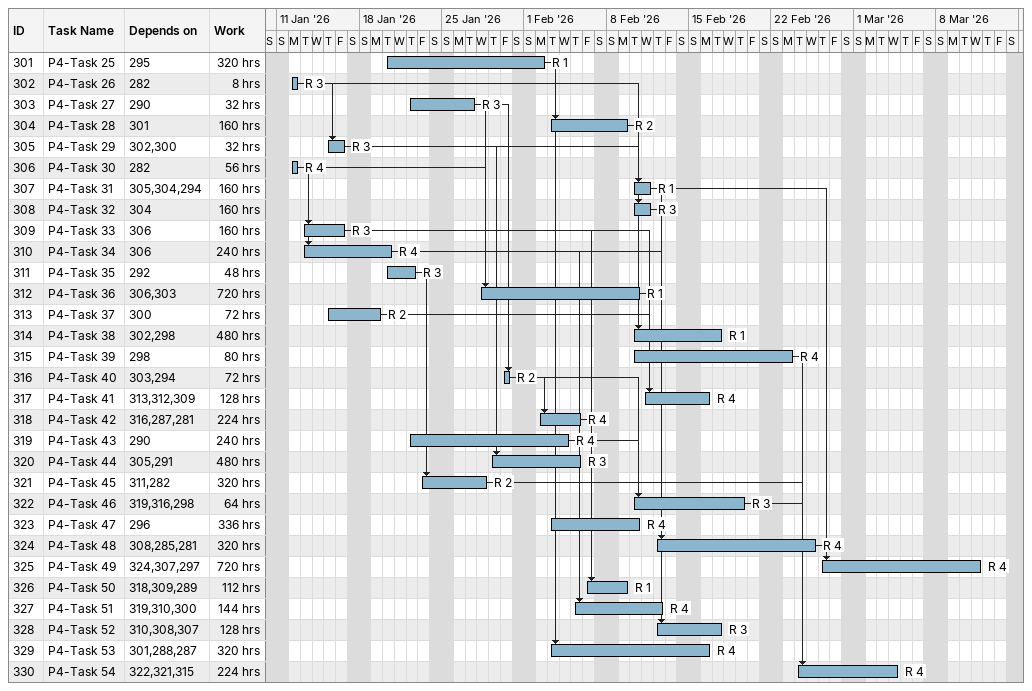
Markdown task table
| ID | Task | Start | Finish | Predecessors | Resources | Work (h) |
|---|---|---|---|---|---|---|
| 301 | P4-Task 25 | 2026-01-20 | 2026-02-02 | 295 | R 1 | 320 |
| 302 | P4-Task 26 | 2026-01-12 | 2026-01-12 | 282 | R 3 | 8 |
| 303 | P4-Task 27 | 2026-01-22 | 2026-01-27 | 290 | R 3 | 32 |
| 304 | P4-Task 28 | 2026-02-03 | 2026-02-09 | 301 | R 2 | 160 |
| 305 | P4-Task 29 | 2026-01-15 | 2026-01-16 | 302, 300 | R 3 | 32 |
| 306 | P4-Task 30 | 2026-01-12 | 2026-01-12 | 282 | R 4 | 56 |
| 307 | P4-Task 31 | 2026-02-10 | 2026-02-11 | 305, 304, 294 | R 1 | 160 |
| 308 | P4-Task 32 | 2026-02-10 | 2026-02-11 | 304 | R 3 | 160 |
| 309 | P4-Task 33 | 2026-01-13 | 2026-01-16 | 306 | R 3 | 160 |
| 310 | P4-Task 34 | 2026-01-13 | 2026-01-20 | 306 | R 4 | 240 |
| 311 | P4-Task 35 | 2026-01-20 | 2026-01-22 | 292 | R 3 | 48 |
| 312 | P4-Task 36 | 2026-01-28 | 2026-02-10 | 306, 303 | R 1 | 720 |
| 313 | P4-Task 37 | 2026-01-15 | 2026-01-19 | 300 | R 2 | 72 |
| 314 | P4-Task 38 | 2026-02-10 | 2026-02-17 | 302, 298 | R 1 | 480 |
| 315 | P4-Task 39 | 2026-02-10 | 2026-02-23 | 298 | R 4 | 80 |
| 316 | P4-Task 40 | 2026-01-30 | 2026-01-30 | 303, 294 | R 2 | 72 |
| 317 | P4-Task 41 | 2026-02-11 | 2026-02-16 | 313, 312, 309 | R 4 | 128 |
| 318 | P4-Task 42 | 2026-02-02 | 2026-02-05 | 316, 287, 281 | R 4 | 224 |
| 319 | P4-Task 43 | 2026-01-22 | 2026-02-04 | 290 | R 4 | 240 |
| 320 | P4-Task 44 | 2026-01-29 | 2026-02-05 | 305, 291 | R 3 | 480 |
| 321 | P4-Task 45 | 2026-01-23 | 2026-01-28 | 311, 282 | R 2 | 320 |
| 322 | P4-Task 46 | 2026-02-10 | 2026-02-19 | 319, 316, 298 | R 3 | 64 |
| 323 | P4-Task 47 | 2026-02-03 | 2026-02-10 | 296 | R 4 | 336 |
| 324 | P4-Task 48 | 2026-02-12 | 2026-02-25 | 308, 285, 281 | R 4 | 320 |
| 325 | P4-Task 49 | 2026-02-26 | 2026-03-11 | 324, 307, 297 | R 4 | 720 |
| 326 | P4-Task 50 | 2026-02-06 | 2026-02-09 | 318, 309, 289 | R 1 | 112 |
| 327 | P4-Task 51 | 2026-02-05 | 2026-02-12 | 319, 310, 300 | R 4 | 144 |
| 328 | P4-Task 52 | 2026-02-12 | 2026-02-17 | 310, 308, 307 | R 3 | 128 |
| 329 | P4-Task 53 | 2026-02-03 | 2026-02-16 | 301, 288, 287 | R 4 | 320 |
| 330 | P4-Task 54 | 2026-02-24 | 2026-03-04 | 322, 321, 315 | R 4 | 224 |
